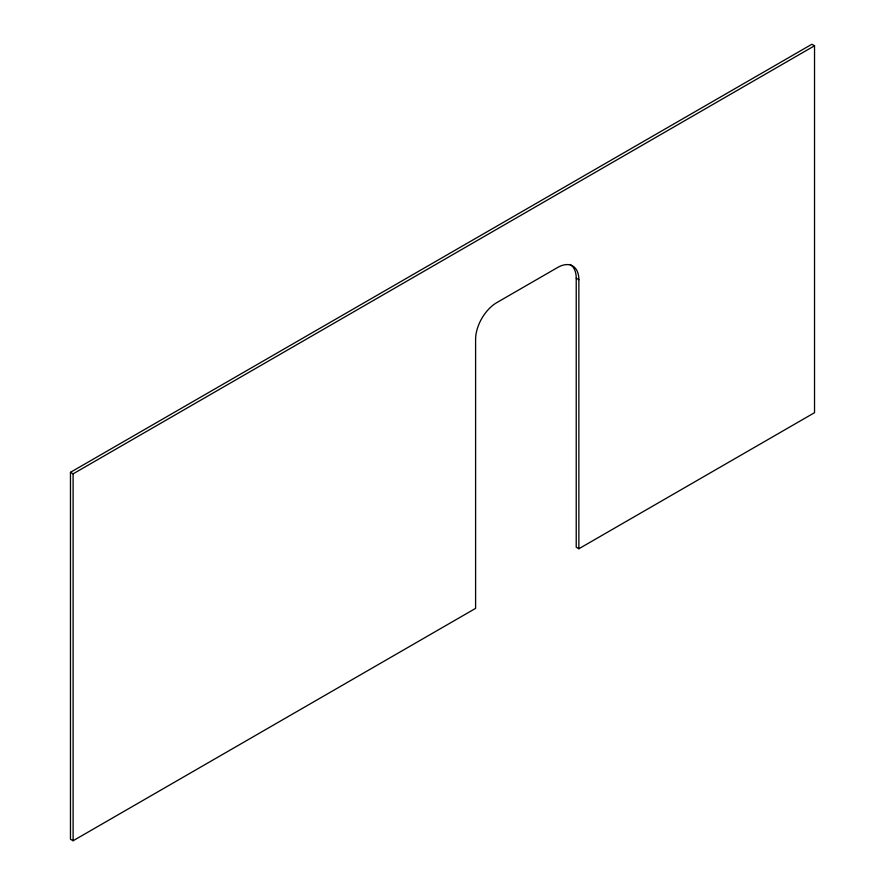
<?xml version="1.0" encoding="UTF-8"?>
<svg xmlns="http://www.w3.org/2000/svg" width="885" height="885" viewBox="0 0 885 885"><rect width="100%" height="100%" fill="white"/><g stroke="black" fill="none" stroke-linecap="round" stroke-linejoin="round"><path stroke-width="1.33" d="M578.867 548.755L578.867 279.682A29.957 17.302 -60 0 0 557.683 267.458L496.784 302.615A29.957 17.302 -60 0 0 475.599 339.309L475.599 608.371L73.112 840.75L70.468 839.223L70.468 472.313L811.888 44.25L814.532 45.777L814.532 412.687L578.867 548.755L576.223 547.229L576.223 278.155A29.957 17.302 -60 0 0 570.017 264.438M70.468 472.313L73.112 473.84L814.532 45.777M576.223 278.155L578.867 279.682M73.112 473.84L73.112 840.75"/></g></svg>
